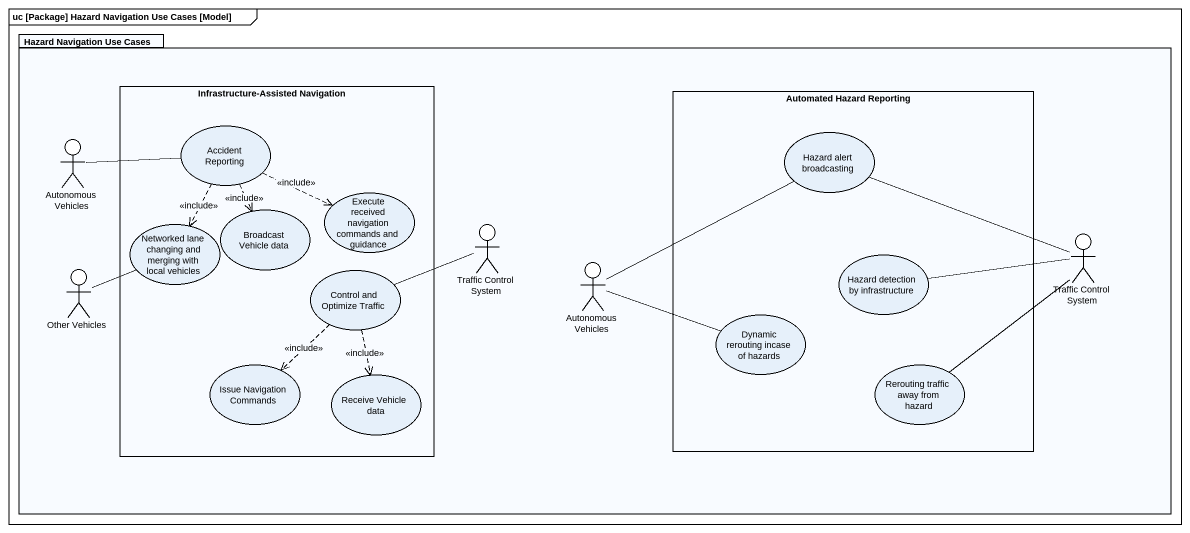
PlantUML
@startuml
mainframe uc [Package] Hazard Navigation Use Cases [Model]
package "Hazard Navigation Use Cases" as Hazard_Navigation_Use_Cases {
  rectangle "Infrastructure-Assisted Navigation" as Infrastructure_Assisted {
    usecase "Accident Reporting" as Accident_Reporting
    usecase "Execute received navigation commands and guidance" as Execute_received_navigation
    usecase "Networked lane changing and merging with local vehicles" as Networked_lane_changing_and
    usecase "Broadcast Vehicle data" as Broadcast_Vehicle_data
    usecase "Control and Optimize Traffic" as Control_and_Optimize_Traffic
    usecase "Issue Navigation Commands" as Issue_Navigation_Commands
    usecase "Receive Vehicle data" as Receive_Vehicle_data
  }
  rectangle "Automated Hazard Reporting" as Automated_Hazard_Reporting {
    usecase "Hazard alert broadcasting" as Hazard_alert_broadcasting
    usecase "Hazard detection by infrastructure" as Hazard_detection_by
    usecase "Dynamic rerouting incase of hazards" as Dynamic_rerouting_incase_of
    usecase "Rerouting traffic away from hazard" as Rerouting_traffic_away_from
  }
  actor "Autonomous Vehicles" as Autonomous_Vehicles
  actor "Traffic Control System" as Traffic_Control_System
  actor "Traffic Control System" as Traffic_Control_System_2
  actor "Other Vehicles" as Other_Vehicles
  actor "Autonomous Vehicles" as Autonomous_Vehicles_2
}
Autonomous_Vehicles -right- Accident_Reporting
Accident_Reporting .right.> Execute_received_navigation : <<include>>
Accident_Reporting ..> Networked_lane_changing_and : <<include>>
Accident_Reporting ..> Broadcast_Vehicle_data : <<include>>
Traffic_Control_System -left- Control_and_Optimize_Traffic
Traffic_Control_System_2 -left- Hazard_alert_broadcasting
Traffic_Control_System_2 -left- Hazard_detection_by
Traffic_Control_System_2 -- Rerouting_traffic_away_from
Other_Vehicles -right- Networked_lane_changing_and
Control_and_Optimize_Traffic ..> Issue_Navigation_Commands : <<include>>
Control_and_Optimize_Traffic ..> Receive_Vehicle_data : <<include>>
Autonomous_Vehicles_2 -right- Hazard_alert_broadcasting
Autonomous_Vehicles_2 -right- Dynamic_rerouting_incase_of
@enduml
